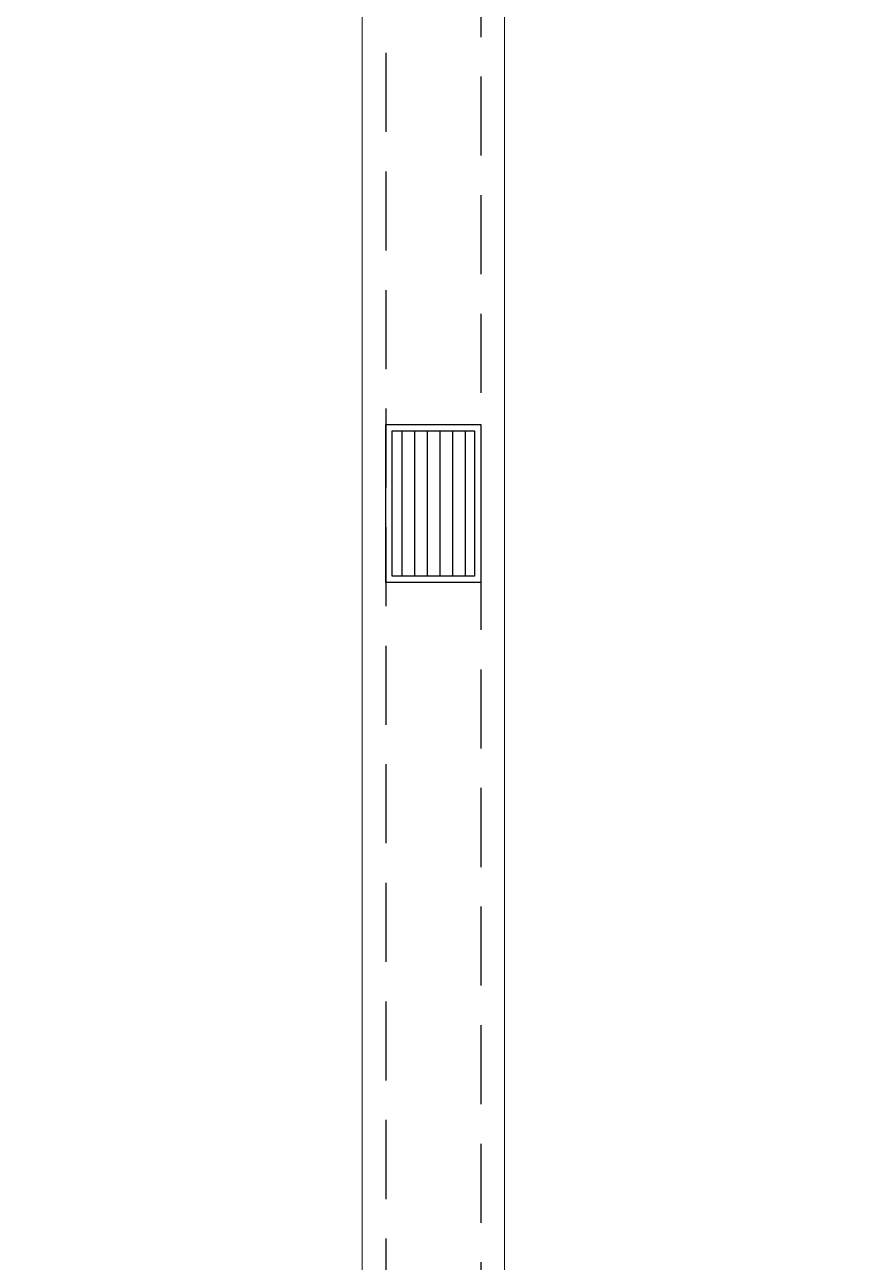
# Model space of a CAD drawing. Header units: inches. Extents: x -86493719 to 430035, y 21644 to 1519532.
# Drawn here: x 61916 to 64522, y 68404 to 72318 of the extents above; entities that cross this region are included whole.
import ezdxf

# ---------------------------------------------------------------- set-up
doc = ezdxf.new("R2010")
doc.units = ezdxf.units.IN
doc.header["$MEASUREMENT"] = 0
doc.linetypes.add('DASHED2', pattern=[0.375, 0.25, -0.125])
doc.layers.add('drain', color=8, linetype='Continuous')
doc.layers.add('MSGRATING', color=8, linetype='Continuous')
doc.layers.add('LW', color=8, linetype='Continuous', lineweight=20)

msp = doc.modelspace()

# ---------------------------------------------------------------- linework, layer by layer
at = {"layer": 'drain', "linetype": 'DASHED2', "ltscale": 1000}
for points in [[(48284.3, 84028.6), (59359.3, 84028.6), (59359.3, 81528.6), (63359.3, 81528.6), (63359.3, 66078.6), (61359.3, 66078.6), (61359.3, 63103.6), (64859.3, 63103.6), (64859.3, 54578.6), (63359.3, 54578.6), (63359.3, 47578.6), (38409.3, 47578.6), (38409.3, 58028.6)], [(48284.3, 83728.6), (59059.3, 83728.6), (59059.3, 81228.6), (63059.3, 81228.6), (63059.3, 66378.6), (61059.3, 66378.6), (61059.3, 62803.6), (64559.3, 62803.6), (64559.3, 54878.6), (63059.3, 54878.6), (63059.3, 47878.6), (38709.3, 47878.6), (38709.3, 57728.6)]]:
    msp.add_lwpolyline(points, dxfattribs=at)
at = {"layer": 'LW'}
for p, q in [((63434.3, 81603.6), (63434.3, 66003.6)), ((62984.3, 81153.6), (62984.3, 66453.6))]:
    msp.add_line(p, q, dxfattribs=at)
at = {"layer": 'MSGRATING'}
for p, q in [((63109.3, 71033.6), (63109.3, 70573.6)), ((63149.3, 71033.6), (63149.3, 70573.6)), ((63189.3, 71033.6), (63189.3, 70573.6)), ((63229.3, 71033.6), (63229.3, 70573.6)), ((63269.3, 71033.6), (63269.3, 70573.6)), ((63309.3, 71033.6), (63309.3, 70573.6))]:
    msp.add_line(p, q, dxfattribs=at)
for points in [[(63059.3, 71053.6), (63359.3, 71053.6), (63359.3, 70553.6), (63059.3, 70553.6)], [(63079.3, 71033.6), (63339.3, 71033.6), (63339.3, 70573.6), (63079.3, 70573.6)]]:
    msp.add_lwpolyline(points, close=True, dxfattribs=at)

doc.saveas('drawing.dxf')
